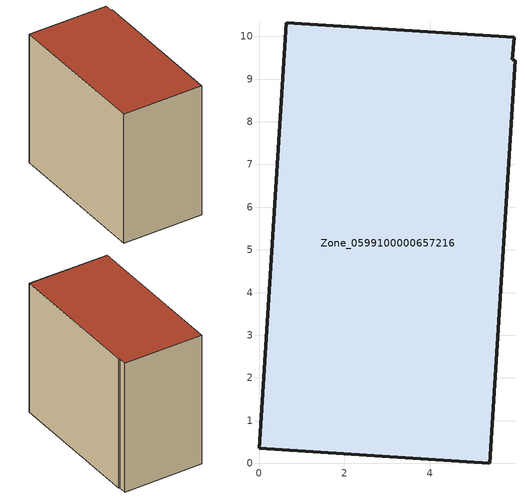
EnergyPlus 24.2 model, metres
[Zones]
Zone_0599100000657216
 floor ground (C_G): 5.4,0 0,0.35 0.64,10.32 5.97,9.97 5.93,9.46 6,9.44 z0
 wall outside (C_F): 0,0.35 5.4,0 6,9.44 5.93,9.46 5.97,9.97 0.64,10.32 0,0.35 z0:9
 roof outside (C_R): 5.97,9.97 0.64,10.32 0,0.35 5.4,0 6,9.44 5.93,9.46 z9
[BUILDING]
Pand.0599100000657216: North Axis=0; Terrain=City; Loads Convergence Tolerance Value=0.04; Temperature Convergence Tolerance Value=0.4; Solar Distribution=FullExterior; Maximum Number of Warmup Days=25; Minimum Number of Warmup Days=1
[Site:Location]
Rotterdam.The.Hague.AP_ZH_NLD Design_Conditions: Latitude=51.96; Longitude=4.45; Time Zone=1; Elevation=-4.5
[SITE:GROUNDTEMPERATURE:BUILDINGSURFACE]
18, 18, 18, 18, 18, 18, 18, 18, 18, 18, 18, 18
[MATERIAL] Thermal Absorptance=0.9; Solar Absorptance=0.7; Visible Absorptance=0.7
Name | Roughness | Thickness | Conductivity | Density | Specific Heat
G.TC.1946-1964 | MediumSmooth | 0.15 | 1 | 540 | 1210
F.TC.1946-1964 | Rough | 0.3 | 0.857143 | 1920 | 840
R.TC.1946-1964 | MediumRough | 0.2 | 0.235294 | 1500 | 1000
[CONSTRUCTION]
C_G: G.TC.1946-1964
C_F: F.TC.1946-1964
C_R: R.TC.1946-1964
[ZONE]
Zone_0599100000657216: Type=1; Multiplier=1; Ceiling Height=Autocalculate; Volume=Autocalculate; Floor Area=autocalculate; Part of Total Floor Area=Yes
[ZONEINFILTRATION:DESIGNFLOWRATE]
Infil_Zone_0599100000657216: Zone or ZoneList or Space or SpaceList=Zone_0599100000657216; Schedule=AlwaysOn; Design Flow Rate Calculation Method=Flow/Area; Flow Rate per Floor Area=0.003; Constant Term Coefficient=1; Temperature Term Coefficient=0; Velocity Term Coefficient=0; Velocity Squared Term Coefficient=0
[HVACTEMPLATE:ZONE:IDEALLOADSAIRSYSTEM]
Zone_0599100000657216: Maximum Heating Supply Air Temperature=50; Minimum Cooling Supply Air Temperature=13; Maximum Heating Supply Air Humidity Ratio=0.0156; Minimum Cooling Supply Air Humidity Ratio=0.0077; Heating Limit=NoLimit; Cooling Limit=NoLimit; Dehumidification Control Type=ConstantSensibleHeatRatio; Cooling Sensible Heat Ratio=0.7; Dehumidification Setpoint=60; Humidification Control Type=None; Humidification Setpoint=30; Outdoor Air Method=None; Outdoor Air Flow Rate per Person=0.00944; Outdoor Air Flow Rate per Zone Floor Area=0; Outdoor Air Flow Rate per Zone=0; Demand Controlled Ventilation Type=None; Outdoor Air Economizer Type=NoEconomizer; Heat Recovery Type=None; Sensible Heat Recovery Effectiveness=0.7; Latent Heat Recovery Effectiveness=0.65
[ZONECONTROL:THERMOSTAT]
ThermostatControl_Zone_0599100000657216: Zone or ZoneList=Zone_0599100000657216; Control Type Schedule=DualSetpointControlType; Control 1=Thermostat_Zone_0599100000657216; Temperature Difference Between Cutout And Setpoint=0
[THERMOSTATSETPOINT:DUALSETPOINT]
Thermostat_Zone_0599100000657216: Heating Setpoint Temperature Schedule=HeatingSetpoint_Zone_0599100000657216; Cooling Setpoint Temperature Schedule=CoolingSetpoint_Zone_0599100000657216
[SCHEDULE:COMPACT]
HeatingSetpoint_Zone_0599100000657216: Through: 12/31, For: AllDays, Until: 24:00, 21
CoolingSetpoint_Zone_0599100000657216: Through: 12/31, For: AllDays, Until: 24:00, 24
DualSetpointControlType: Through: 12/31, For: AllDays, Until: 24:00, 4
AlwaysOn: Through: 12/31, For: AllDays, Until: 24:00, 1
